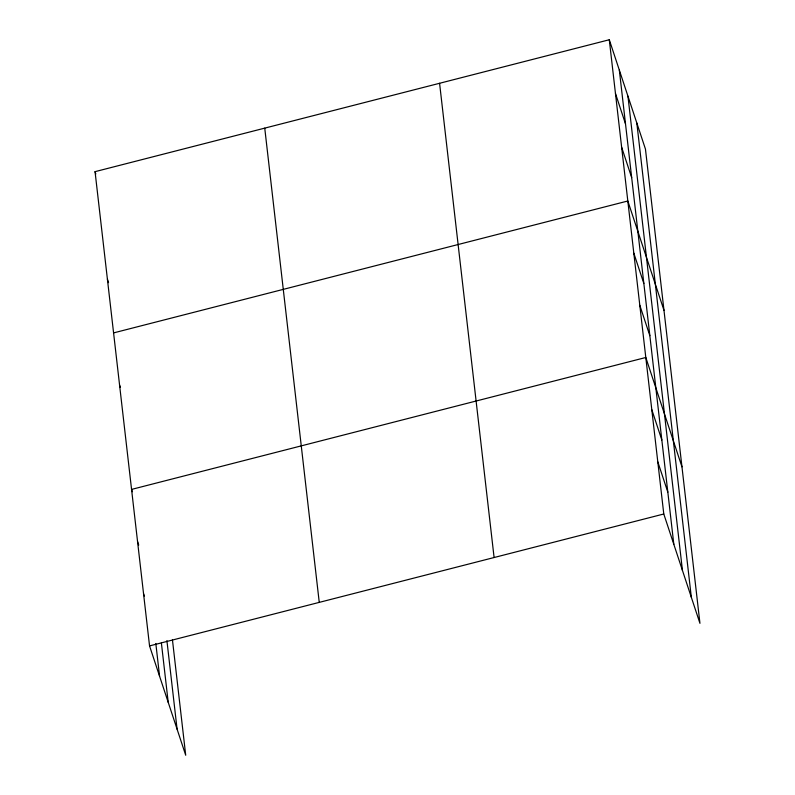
<?xml version="1.0" encoding="UTF-8"?>
<svg xmlns="http://www.w3.org/2000/svg" width="795" height="795" viewBox="0 0 795 795"><rect width="100%" height="100%" fill="white"/><g stroke="black" fill="none" stroke-linecap="round" stroke-linejoin="round"><path stroke-width="1.19" d="M172.465 639.995L185.712 755.25L149.549 645.908L95.052 171.66L609.288 39.75L645.451 149.092L699.948 623.34L663.785 513.997L609.288 39.75M113.576 332.906L627.821 200.996L663.984 310.338M149.549 645.908L663.785 513.997M615.469 93.502L625.496 123.841M621.64 147.244L631.677 177.593M633.814 253.158L643.851 283.507M639.806 305.33L649.843 335.669M681.961 466.834L645.808 357.492L131.563 489.412L132.338 491.747M651.801 409.663L661.837 440.003M657.793 461.825L667.83 492.175M95.052 171.66L95.817 173.996M107.404 279.154L108.557 282.662M119.578 385.078L120.343 387.404M137.565 541.574L138.718 545.072M143.557 593.746L144.332 596.081M636.825 123.026L691.332 597.264M627.941 96.165L682.448 570.413M619.325 70.099L673.822 544.337M439.585 83.286L494.092 557.524M264.745 128.134L319.252 602.381M166.91 640.621L177.086 729.184M161.375 642.877L168.212 702.323M155.82 643.503L159.586 676.257"/></g></svg>
